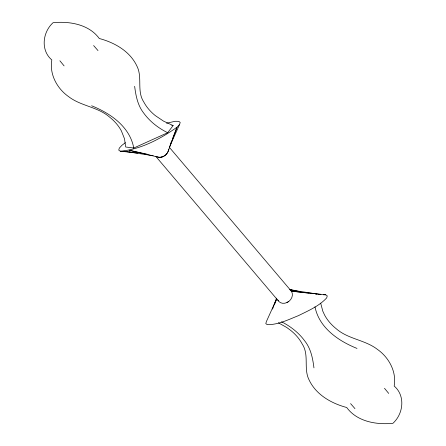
<?xml version="1.0" encoding="UTF-8"?>
<svg xmlns="http://www.w3.org/2000/svg" width="446" height="446" viewBox="0 0 446 446"><rect width="100%" height="100%" fill="white"/><g stroke="black" fill="none" stroke-linecap="round" stroke-linejoin="round"><path stroke-width="0.67" d="M291.305 291.11L169.302 147.264L179.638 124.384L180.195 122.382L178.668 121.323L175.144 121.284L166.536 123.235M168.504 150.43L177.017 127.199L179.638 124.384M272.528 309.123L276.553 298.151M170.233 144.643L171.743 140.763M172.496 138.829L177.017 127.199C160.527 138.862 140.646 149.51 120.269 151.194L118.736 150.135L119.294 148.133L121.914 145.318L125.41 142.653M274.758 303.943L276.771 298.775M276.715 298.72L266.362 321.616L265.805 323.618L267.332 324.677C278.276 324.794 288.456 319.604 298.407 315.657C308.32 310.695 319.08 306.185 326.706 297.867L327.264 295.865L325.731 294.806L291.327 291.138L309.167 293.234M167.674 132.724L173.126 125.577L163.565 121.145L155.359 115.642A133.042 70.501 -17.6 0 1 143.779 101.989C136.498 90.939 142.77 77.297 136.827 65.897C129.836 51.156 114.499 42.537 99.28 38.507C88.949 24.307 69.509 21.046 53.063 22.701C42.576 32.173 40.419 50.275 51.82 59.931C49.277 74.265 57.06 88.57 68.667 96.676C81.072 106.22 97.958 106.834 109.833 117.315A133.042 70.501 -17.6 0 1 121.412 130.968L124.501 138.784L125.672 147.002L133.772 148.033L167.674 132.724C158.386 128.119 149.928 121.607 143.796 113.195C137.675 105.49 135.852 95.779 134.647 86.329M286.917 302.572L288.729 301.496M161.29 157.182L163.242 156.557M323.383 294.784L325.731 294.806M120.269 151.194L137.474 153.028M127.907 151.718L123.787 151.233L153.173 155.704M129.279 151.88L130.656 152.036M132.713 152.281L134.084 152.443M310.544 293.396L313.287 293.719M315.344 293.964L316.721 294.12M318.778 294.366L320.836 294.605M171.782 125.398L173.126 125.577M320.841 294.561L290.095 289.883L293.451 290.614M147.18 154.21L129.061 150.252L157.494 156.953A8.117 6.723 -40.3 0 0 168.711 149.148M289.861 289.365L298.664 291.439M278.388 322.793L286.722 327.481L290.641 330.358A133.042 70.501 -17.6 0 1 302.221 344.011C309.502 355.061 303.23 368.703 309.173 380.103C316.164 394.844 331.501 403.463 346.72 407.493C357.051 421.693 376.491 424.954 392.937 423.299C403.424 413.827 405.581 395.725 394.18 386.069C396.723 371.735 388.94 357.43 377.333 349.324C364.928 339.78 348.042 339.166 336.167 328.685A133.042 70.501 -17.6 0 1 324.588 315.032L322.809 311.185L320.674 303.146M91.597 105.769C110.446 113.317 129.831 126.681 133.772 148.033M357.006 348.432C338.358 340.934 319.135 327.838 314.971 306.781M281.521 321.789C290.586 326.338 298.798 332.783 304.808 341.006C310.923 348.711 312.752 358.417 313.951 367.872M93.627 45.559L98.003 50.582M354.971 408.642L350.595 403.619M384.497 388.31L388.706 393.411M64.101 65.891L59.892 60.79M155.916 156.524L278.371 300.905M290.073 289.861A8.117 6.723 -40.3 0 1 289.025 301.267A8.117 6.723 -40.3 0 1 277.774 299.851M168.582 149.159A8.117 6.723 -40.3 0 1 167.668 152.32M167.322 152.917A8.117 6.723 -40.3 0 1 156.295 156.507"/></g></svg>
